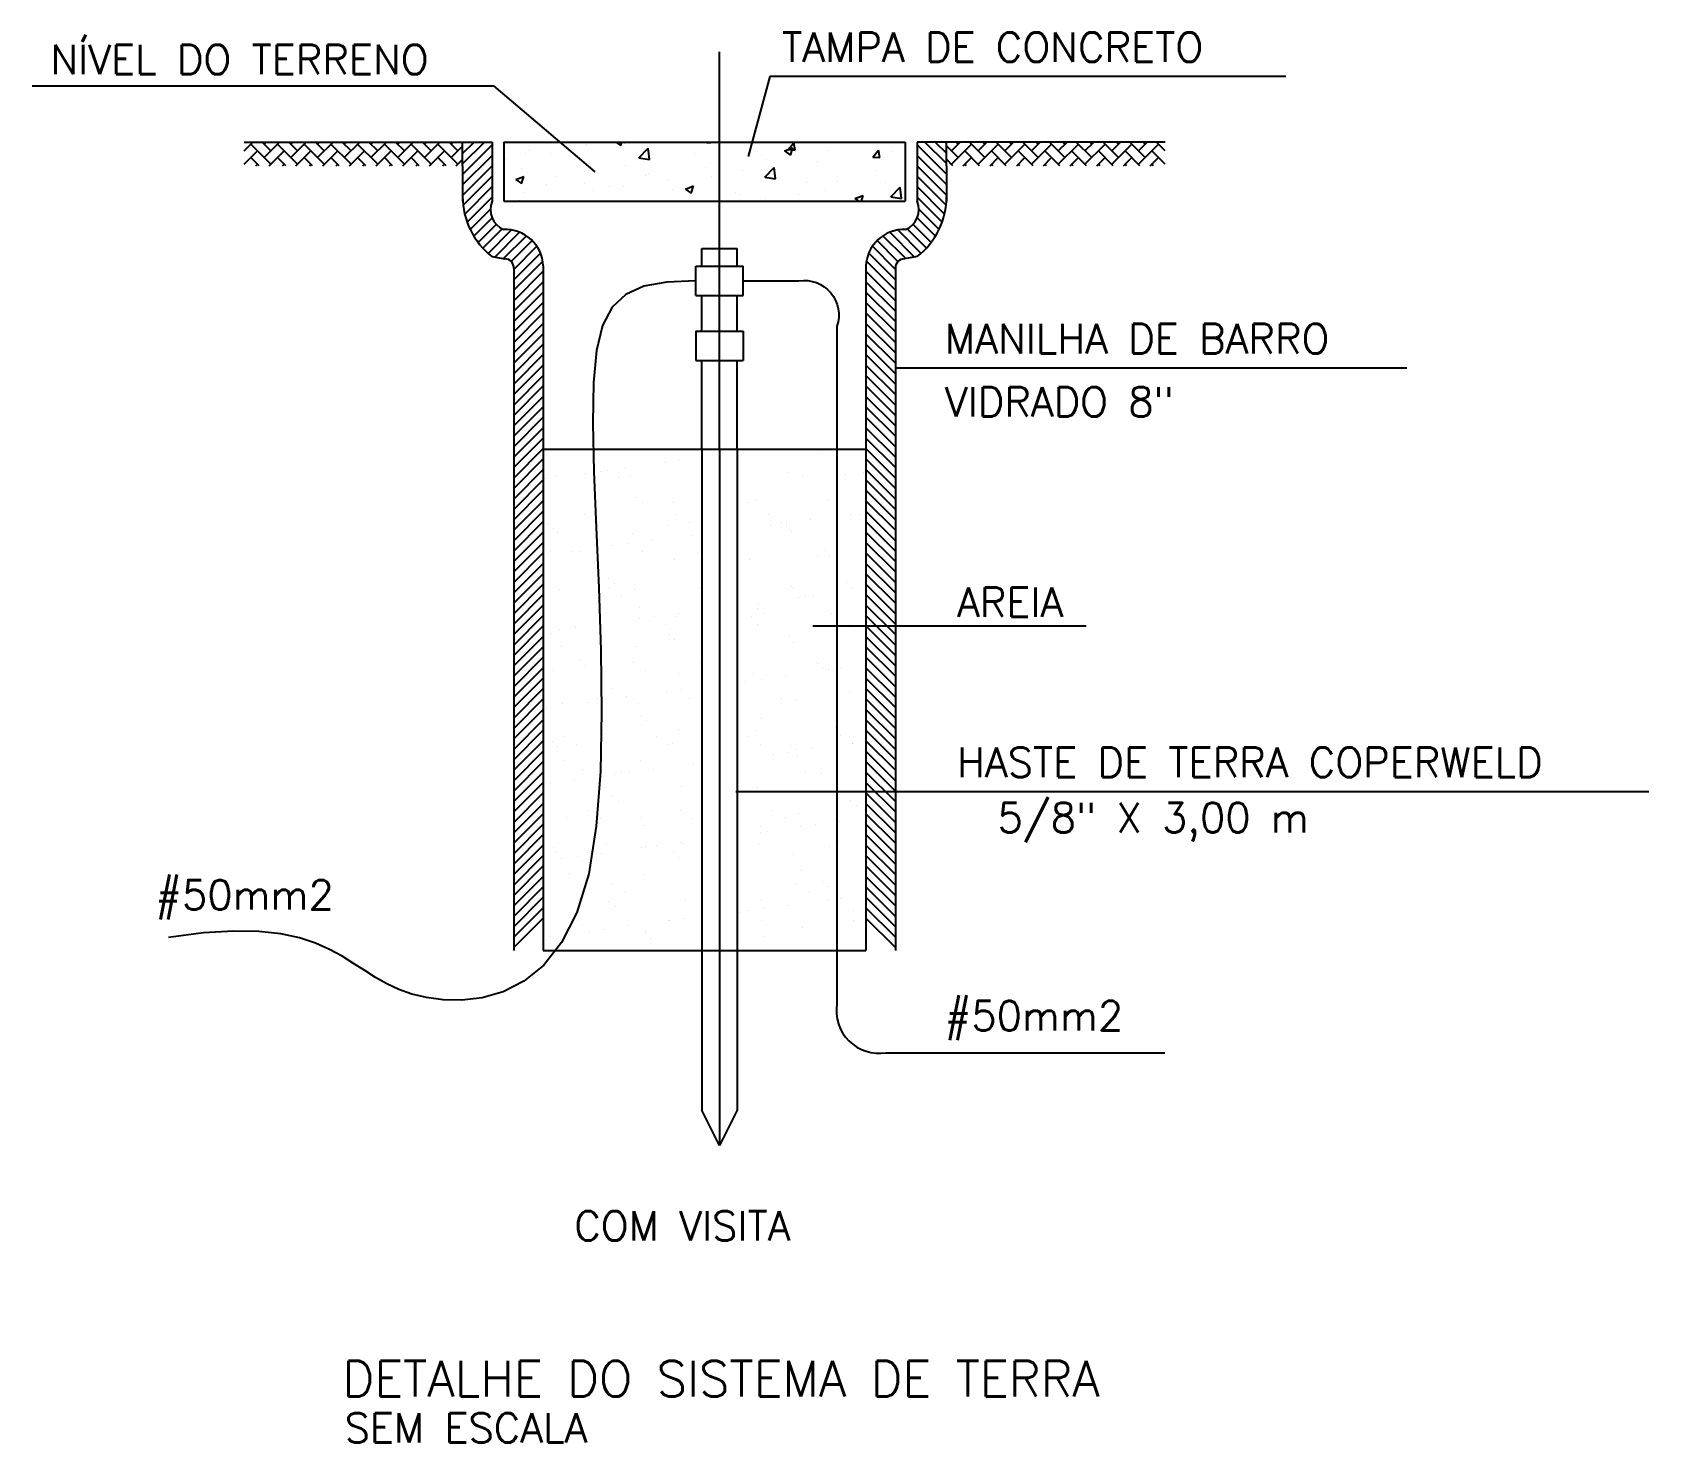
# Model space of a CAD drawing. Extents: x 216.4 to 230.7, y 184.8 to 197.
# Drawn here: x 217.7 to 223.17, y 192.26 to 197.04 of the extents above; entities that cross this region are included whole.
import ezdxf

# ---------------------------------------------------------------- set-up
doc = ezdxf.new("R2010")
doc.units = 0
doc.header["$MEASUREMENT"] = 0
doc.layers.add('DETALHES', color=7, linetype='Continuous')
doc.styles.add('ROMANS', font='romans')

# ---------------------------------------------------------------- blocks, each defined once
blk = doc.blocks.new('*X2')
at = {"color": 0}
for p, q in [((63.906, 32.529), (64.092, 32.714)), ((63.906, 32.617), (64.004, 32.714)), ((63.906, 32.705), (63.915, 32.714)), ((63.906, 32.44), (64.156, 32.69)), ((63.906, 32.352), (64.156, 32.602)), ((63.906, 32.263), (64.156, 32.513)), ((63.911, 32.18), (64.156, 32.425)), ((63.924, 32.105), (64.156, 32.337)), ((63.945, 32.037), (64.156, 32.248)), ((63.971, 31.974), (64.142, 32.146)), ((64.002, 31.917), (64.157, 32.072)), ((64.038, 31.864), (64.192, 32.018)), ((64.078, 31.816), (64.242, 31.98)), ((64.122, 31.772), (64.32, 31.97)), ((64.179, 31.74), (64.389, 31.951)), ((64.253, 31.727), (64.447, 31.92)), ((64.319, 31.703), (64.495, 31.88)), ((64.34, 31.636), (64.535, 31.832)), ((64.34, 31.548), (64.566, 31.774)), ((64.34, 31.459), (64.586, 31.705)), ((64.34, 31.371), (64.59, 31.621)), ((64.34, 31.282), (64.59, 31.532)), ((64.34, 31.194), (64.59, 31.444)), ((64.34, 31.106), (64.59, 31.356)), ((64.34, 31.017), (64.59, 31.267)), ((64.34, 30.929), (64.59, 31.179)), ((64.34, 30.841), (64.59, 31.091)), ((64.34, 30.752), (64.59, 31.002)), ((64.34, 30.664), (64.59, 30.914)), ((64.34, 30.575), (64.59, 30.825)), ((64.34, 30.487), (64.59, 30.737)), ((64.34, 30.399), (64.59, 30.649)), ((64.34, 30.31), (64.59, 30.56)), ((64.34, 30.222), (64.59, 30.472)), ((64.34, 30.133), (64.59, 30.383)), ((64.34, 30.045), (64.59, 30.295)), ((64.34, 29.957), (64.59, 30.207)), ((64.34, 29.868), (64.59, 30.118)), ((64.34, 29.78), (64.59, 30.03)), ((64.34, 29.691), (64.59, 29.941)), ((64.34, 29.603), (64.59, 29.853)), ((64.34, 29.515), (64.59, 29.765)), ((64.34, 29.426), (64.59, 29.676)), ((64.34, 29.338), (64.59, 29.588)), ((64.34, 29.25), (64.59, 29.5)), ((64.34, 29.161), (64.59, 29.411)), ((64.34, 29.073), (64.59, 29.323)), ((64.34, 28.984), (64.59, 29.234)), ((64.34, 28.896), (64.59, 29.146)), ((64.34, 28.808), (64.59, 29.058)), ((64.34, 28.719), (64.59, 28.969)), ((64.34, 28.631), (64.59, 28.881)), ((64.34, 28.542), (64.59, 28.792)), ((64.34, 28.454), (64.59, 28.704)), ((64.34, 28.366), (64.59, 28.616)), ((64.34, 28.277), (64.59, 28.527)), ((64.34, 28.189), (64.59, 28.439)), ((64.34, 28.1), (64.59, 28.35)), ((64.34, 28.012), (64.59, 28.262)), ((64.34, 27.924), (64.59, 28.174)), ((64.34, 27.835), (64.59, 28.085)), ((64.34, 27.747), (64.59, 27.997)), ((64.34, 27.659), (64.59, 27.909)), ((64.34, 27.57), (64.59, 27.82)), ((64.34, 27.482), (64.59, 27.732)), ((64.34, 27.393), (64.59, 27.643)), ((64.34, 27.305), (64.59, 27.555)), ((64.34, 27.217), (64.59, 27.467)), ((64.34, 27.128), (64.59, 27.378)), ((64.34, 27.04), (64.59, 27.29)), ((64.34, 26.951), (64.59, 27.201)), ((64.34, 26.863), (64.59, 27.113)), ((64.34, 26.775), (64.59, 27.025)), ((64.34, 26.686), (64.59, 26.936)), ((64.34, 26.598), (64.59, 26.848)), ((64.34, 26.509), (64.59, 26.759)), ((64.34, 26.421), (64.59, 26.671)), ((64.34, 26.333), (64.59, 26.583)), ((64.34, 26.244), (64.59, 26.494)), ((64.34, 26.156), (64.59, 26.406)), ((64.34, 26.068), (64.59, 26.318)), ((64.34, 25.979), (64.59, 26.229)), ((64.34, 25.891), (64.59, 26.141))]:
    blk.add_line(p, q, dxfattribs=at)
blk = doc.blocks.new('*X4')
at = {"color": 0}
for p, q in [((65.614, 29.999), (65.614, 29.999)), ((65.744, 30.016), (65.744, 30.016)), ((66.287, 30.087), (66.287, 30.087)), ((66.417, 30.104), (66.417, 30.104)), ((66.932, 30.101), (66.932, 30.101)), ((64.602, 29.865), (64.602, 29.865)), ((64.691, 29.888), (64.691, 29.888)), ((64.941, 29.91), (64.941, 29.91)), ((65.071, 29.927), (65.071, 29.927)), ((65.134, 29.933), (65.134, 29.933)), ((65.225, 29.876), (65.225, 29.876)), ((65.275, 29.954), (65.275, 29.954)), ((65.331, 29.885), (65.331, 29.885)), ((66.66, 29.917), (66.66, 29.917)), ((66.782, 29.879), (66.782, 29.879)), ((67.15, 29.902), (67.15, 29.902)), ((67.3, 29.914), (67.3, 29.914)), ((65.029, 29.653), (65.029, 29.653)), ((65.383, 29.705), (65.383, 29.705)), ((65.429, 29.662), (65.429, 29.662)), ((65.684, 29.662), (65.684, 29.662)), ((66.323, 29.659), (66.323, 29.659)), ((66.398, 29.682), (66.398, 29.682)), ((66.998, 29.683), (66.998, 29.683)), ((67.321, 29.576), (67.321, 29.576)), ((64.632, 29.485), (64.632, 29.485)), ((64.678, 29.443), (64.678, 29.443)), ((64.942, 29.559), (64.942, 29.559)), ((65.048, 29.492), (65.048, 29.492)), ((65.647, 29.463), (65.647, 29.463)), ((65.721, 29.56), (65.721, 29.56)), ((65.826, 29.493), (65.826, 29.493)), ((66.499, 29.562), (66.499, 29.562)), ((66.518, 29.47), (66.518, 29.47)), ((66.605, 29.495), (66.605, 29.495)), ((66.647, 29.454), (66.647, 29.454)), ((66.648, 29.488), (66.648, 29.488)), ((66.851, 29.514), (66.851, 29.514)), ((67.191, 29.559), (67.191, 29.559)), ((67.278, 29.563), (67.278, 29.563)), ((64.707, 29.406), (64.707, 29.406)), ((65.302, 29.31), (65.302, 29.31)), ((65.347, 29.403), (65.347, 29.403)), ((65.505, 29.337), (65.505, 29.337)), ((65.845, 29.382), (65.845, 29.382)), ((66.676, 29.436), (66.676, 29.436)), ((66.693, 29.412), (66.693, 29.412)), ((67.316, 29.433), (67.316, 29.433)), ((64.629, 29.222), (64.629, 29.222)), ((64.649, 29.249), (64.649, 29.249)), ((64.832, 29.249), (64.832, 29.249)), ((64.895, 29.244), (64.895, 29.244)), ((65.045, 29.172), (65.045, 29.172)), ((65.172, 29.293), (65.172, 29.293)), ((65.427, 29.25), (65.427, 29.25)), ((65.699, 29.18), (65.699, 29.18)), ((65.896, 29.235), (65.896, 29.235)), ((66.339, 29.177), (66.339, 29.177)), ((66.911, 29.213), (66.911, 29.213)), ((66.984, 29.253), (66.984, 29.253)), ((67.014, 29.201), (67.014, 29.201)), ((64.723, 28.924), (64.723, 28.924)), ((65.144, 29.016), (65.144, 29.016)), ((65.144, 28.933), (65.144, 28.933)), ((65.19, 28.973), (65.19, 28.973)), ((65.362, 28.921), (65.362, 28.921)), ((65.923, 28.934), (65.923, 28.934)), ((66.692, 28.954), (66.692, 28.954)), ((66.701, 28.936), (66.701, 28.936)), ((67.082, 28.897), (67.082, 28.897)), ((67.16, 28.985), (67.16, 28.985)), ((67.206, 28.943), (67.206, 28.943)), ((65.25, 28.866), (65.25, 28.866)), ((65.408, 28.774), (65.408, 28.774)), ((66.408, 28.765), (66.408, 28.765)), ((66.409, 28.809), (66.409, 28.809)), ((66.748, 28.853), (66.748, 28.853)), ((66.807, 28.869), (66.807, 28.869)), ((66.878, 28.871), (66.878, 28.871)), ((64.851, 28.623), (64.851, 28.623)), ((65.061, 28.69), (65.061, 28.69)), ((65.063, 28.632), (65.063, 28.632)), ((65.402, 28.676), (65.402, 28.676)), ((65.532, 28.693), (65.532, 28.693)), ((65.629, 28.624), (65.629, 28.624)), ((65.715, 28.698), (65.715, 28.698)), ((65.736, 28.72), (65.736, 28.72)), ((66.355, 28.695), (66.355, 28.695)), ((66.408, 28.625), (66.408, 28.625)), ((66.454, 28.723), (66.454, 28.723)), ((67.03, 28.72), (67.03, 28.72)), ((67.186, 28.627), (67.186, 28.627)), ((64.656, 28.555), (64.656, 28.555)), ((64.729, 28.588), (64.729, 28.588)), ((64.859, 28.605), (64.859, 28.605)), ((65.656, 28.546), (65.656, 28.546)), ((65.703, 28.504), (65.703, 28.504)), ((66.672, 28.524), (66.672, 28.524)), ((64.738, 28.443), (64.738, 28.443)), ((65.378, 28.44), (65.378, 28.44)), ((66.708, 28.472), (66.708, 28.472)), ((64.673, 28.238), (64.673, 28.238)), ((64.905, 28.327), (64.905, 28.327)), ((64.951, 28.284), (64.951, 28.284)), ((65.077, 28.208), (65.077, 28.208)), ((65.346, 28.307), (65.346, 28.307)), ((65.452, 28.24), (65.452, 28.24)), ((65.731, 28.217), (65.731, 28.217)), ((65.92, 28.305), (65.92, 28.305)), ((66.37, 28.213), (66.37, 28.213)), ((66.903, 28.31), (66.903, 28.31)), ((66.92, 28.296), (66.92, 28.296)), ((66.967, 28.254), (66.967, 28.254)), ((66.979, 28.237), (66.979, 28.237)), ((67.009, 28.243), (67.009, 28.243)), ((67.046, 28.238), (67.046, 28.238)), ((67.109, 28.254), (67.109, 28.254)), ((67.312, 28.28), (67.312, 28.28)), ((65.169, 28.085), (65.169, 28.085)), ((65.763, 28.076), (65.763, 28.076)), ((66.306, 28.148), (66.306, 28.148)), ((66.436, 28.165), (66.436, 28.165)), ((66.639, 28.192), (66.639, 28.192)), ((64.754, 27.961), (64.754, 27.961)), ((64.96, 27.971), (64.96, 27.971)), ((65.053, 27.997), (65.053, 27.997)), ((65.09, 27.988), (65.09, 27.988)), ((65.293, 28.015), (65.293, 28.015)), ((65.394, 27.958), (65.394, 27.958)), ((65.633, 28.059), (65.633, 28.059)), ((65.831, 27.998), (65.831, 27.998)), ((66.61, 27.999), (66.61, 27.999)), ((66.723, 27.991), (66.723, 27.991)), ((67.184, 28.054), (67.184, 28.054)), ((64.62, 27.926), (64.62, 27.926)), ((65.417, 27.857), (65.417, 27.857)), ((65.463, 27.815), (65.463, 27.815)), ((66.432, 27.835), (66.432, 27.835)), ((64.769, 27.68), (64.769, 27.68)), ((65.092, 27.727), (65.092, 27.727)), ((65.548, 27.681), (65.548, 27.681)), ((65.747, 27.735), (65.747, 27.735)), ((66.327, 27.682), (66.327, 27.682)), ((66.386, 27.732), (66.386, 27.732)), ((67.061, 27.756), (67.061, 27.756)), ((67.105, 27.684), (67.105, 27.684)), ((64.666, 27.638), (64.666, 27.638)), ((64.712, 27.595), (64.712, 27.595)), ((64.875, 27.612), (64.875, 27.612)), ((65.653, 27.614), (65.653, 27.614)), ((65.681, 27.616), (65.681, 27.616)), ((66.432, 27.615), (66.432, 27.615)), ((66.536, 27.531), (66.536, 27.531)), ((66.666, 27.548), (66.666, 27.548)), ((66.681, 27.607), (66.681, 27.607)), ((66.727, 27.565), (66.727, 27.565)), ((66.87, 27.575), (66.87, 27.575)), ((67.209, 27.62), (67.209, 27.62)), ((67.21, 27.617), (67.21, 27.617)), ((64.77, 27.479), (64.77, 27.479)), ((64.929, 27.396), (64.929, 27.396)), ((65.409, 27.476), (65.409, 27.476)), ((65.524, 27.398), (65.524, 27.398)), ((65.863, 27.442), (65.863, 27.442)), ((65.93, 27.388), (65.93, 27.388)), ((66.739, 27.509), (66.739, 27.509)), ((64.648, 27.282), (64.648, 27.282)), ((64.851, 27.309), (64.851, 27.309)), ((65.19, 27.354), (65.19, 27.354)), ((65.254, 27.371), (65.254, 27.371)), ((65.32, 27.371), (65.32, 27.371)), ((65.762, 27.253), (65.762, 27.253)), ((66.402, 27.25), (66.402, 27.25)), ((66.811, 27.373), (66.811, 27.373)), ((66.945, 27.365), (66.945, 27.365)), ((67.077, 27.274), (67.077, 27.274)), ((65.108, 27.245), (65.108, 27.245)), ((65.178, 27.168), (65.178, 27.168)), ((65.224, 27.126), (65.224, 27.126)), ((67.194, 27.137), (67.194, 27.137)), ((64.786, 26.997), (64.786, 26.997)), ((64.971, 27.054), (64.971, 27.054)), ((65.077, 26.986), (65.077, 26.986)), ((65.425, 26.994), (65.425, 26.994)), ((65.75, 27.055), (65.75, 27.055)), ((65.855, 26.988), (65.855, 26.988)), ((66.528, 27.056), (66.528, 27.056)), ((66.634, 26.989), (66.634, 26.989)), ((66.755, 27.027), (66.755, 27.027)), ((67.24, 27.095), (67.24, 27.095)), ((67.307, 27.058), (67.307, 27.058)), ((65.442, 26.927), (65.442, 26.927)), ((66.427, 26.869), (66.427, 26.869)), ((66.442, 26.918), (66.442, 26.918)), ((66.488, 26.876), (66.488, 26.876)), ((66.767, 26.914), (66.767, 26.914)), ((66.897, 26.931), (66.897, 26.931)), ((67.1, 26.958), (67.1, 26.958)), ((64.678, 26.743), (64.678, 26.743)), ((64.69, 26.707), (64.69, 26.707)), ((65.124, 26.763), (65.124, 26.763)), ((65.421, 26.737), (65.421, 26.737)), ((65.456, 26.745), (65.456, 26.745)), ((65.551, 26.754), (65.551, 26.754)), ((65.754, 26.781), (65.754, 26.781)), ((65.778, 26.771), (65.778, 26.771)), ((66.235, 26.746), (66.235, 26.746)), ((66.418, 26.768), (66.418, 26.768)), ((67.013, 26.747), (67.013, 26.747)), ((67.093, 26.793), (67.093, 26.793)), ((64.748, 26.648), (64.748, 26.648)), ((64.878, 26.665), (64.878, 26.665)), ((65.081, 26.692), (65.081, 26.692)), ((65.691, 26.699), (65.691, 26.699)), ((65.737, 26.656), (65.737, 26.656)), ((66.706, 26.677), (66.706, 26.677)), ((64.801, 26.516), (64.801, 26.516)), ((64.939, 26.479), (64.939, 26.479)), ((64.985, 26.437), (64.985, 26.437)), ((65.173, 26.427), (65.173, 26.427)), ((65.441, 26.513), (65.441, 26.513)), ((66.73, 26.43), (66.73, 26.43)), ((66.771, 26.545), (66.771, 26.545)), ((66.955, 26.449), (66.955, 26.449)), ((65.279, 26.36), (65.279, 26.36)), ((65.794, 26.29), (65.794, 26.29)), ((66.836, 26.363), (66.836, 26.363)), ((66.997, 26.297), (66.997, 26.297)), ((67.001, 26.406), (67.001, 26.406)), ((67.109, 26.311), (67.109, 26.311)), ((67.127, 26.314), (67.127, 26.314)), ((65.14, 26.281), (65.14, 26.281)), ((65.203, 26.238), (65.203, 26.238)), ((66.249, 26.187), (66.249, 26.187)), ((66.324, 26.209), (66.324, 26.209)), ((66.433, 26.287), (66.433, 26.287)), ((66.454, 26.226), (66.454, 26.226)), ((66.658, 26.252), (66.658, 26.252)), ((67.218, 26.207), (67.218, 26.207)), ((64.817, 26.034), (64.817, 26.034)), ((64.88, 26.117), (64.88, 26.117)), ((64.978, 26.031), (64.978, 26.031)), ((65.109, 26.048), (65.109, 26.048)), ((65.312, 26.075), (65.312, 26.075)), ((65.457, 26.031), (65.457, 26.031)), ((65.651, 26.12), (65.651, 26.12)), ((65.658, 26.119), (65.658, 26.119)), ((65.781, 26.137), (65.781, 26.137)), ((66.437, 26.12), (66.437, 26.12)), ((66.786, 26.064), (66.786, 26.064)), ((67.215, 26.121), (67.215, 26.121)), ((64.639, 25.987), (64.639, 25.987)), ((65.452, 26.01), (65.452, 26.01)), ((65.498, 25.967), (65.498, 25.967)), ((66.467, 25.988), (66.467, 25.988))]:
    blk.add_line(p, q, dxfattribs=at)
blk = doc.blocks.new('*X3')
at = {"color": 0}
for p, q in [((64.436, 32.618), (64.436, 32.618)), ((64.461, 32.639), (64.461, 32.639)), ((64.647, 32.616), (64.647, 32.616)), ((64.955, 32.693), (64.955, 32.693)), ((65.204, 32.714), (65.246, 32.686)), ((65.246, 32.686), (65.256, 32.714)), ((65.279, 32.699), (65.279, 32.699)), ((65.4, 32.582), (65.478, 32.663)), ((65.489, 32.568), (65.478, 32.663)), ((65.867, 32.619), (65.867, 32.619)), ((65.945, 32.713), (65.946, 32.714)), ((65.945, 32.713), (66.005, 32.708)), ((66.005, 32.708), (66.004, 32.714)), ((66.633, 32.639), (66.703, 32.666)), ((66.633, 32.639), (66.683, 32.605)), ((66.663, 32.651), (66.711, 32.708)), ((66.663, 32.651), (66.723, 32.645)), ((66.683, 32.605), (66.703, 32.666)), ((66.723, 32.645), (66.711, 32.708)), ((66.994, 32.64), (66.994, 32.64)), ((67.38, 32.588), (67.428, 32.645)), ((67.38, 32.588), (67.44, 32.583)), ((67.44, 32.582), (67.428, 32.645)), ((67.499, 32.704), (67.499, 32.704)), ((67.537, 32.637), (67.537, 32.637)), ((64.269, 32.566), (64.269, 32.566)), ((64.409, 32.491), (64.409, 32.491)), ((64.943, 32.469), (64.943, 32.469)), ((65.284, 32.519), (65.284, 32.519)), ((65.4, 32.582), (65.489, 32.568)), ((65.962, 32.495), (65.962, 32.495)), ((66.277, 32.471), (66.277, 32.471)), ((66.467, 32.416), (66.545, 32.498)), ((66.481, 32.569), (66.481, 32.569)), ((66.527, 32.504), (66.527, 32.504)), ((66.556, 32.403), (66.545, 32.498)), ((66.906, 32.554), (66.906, 32.554)), ((67.415, 32.47), (67.415, 32.47)), ((64.356, 32.397), (64.426, 32.423)), ((64.356, 32.397), (64.406, 32.363)), ((64.406, 32.363), (64.426, 32.423)), ((64.62, 32.357), (64.62, 32.357)), ((64.7, 32.419), (64.7, 32.419)), ((64.943, 32.36), (64.943, 32.36)), ((65.154, 32.334), (65.154, 32.334)), ((65.266, 32.338), (65.266, 32.338)), ((65.456, 32.43), (65.456, 32.43)), ((65.477, 32.446), (65.477, 32.446)), ((65.645, 32.388), (65.645, 32.388)), ((65.793, 32.316), (65.863, 32.343)), ((65.793, 32.316), (65.843, 32.283)), ((65.843, 32.283), (65.863, 32.343)), ((66.011, 32.423), (66.011, 32.423)), ((66.467, 32.416), (66.556, 32.403)), ((66.545, 32.401), (66.545, 32.401)), ((66.832, 32.369), (66.832, 32.369)), ((67.078, 32.378), (67.078, 32.378)), ((67.487, 32.371), (67.487, 32.371)), ((67.534, 32.251), (67.612, 32.332)), ((67.612, 32.356), (67.612, 32.356)), ((67.623, 32.237), (67.612, 32.332)), ((64.384, 32.222), (64.384, 32.222)), ((64.424, 32.285), (64.424, 32.285)), ((65.016, 32.305), (65.016, 32.305)), ((65.688, 32.312), (65.688, 32.312)), ((66.222, 32.289), (66.222, 32.289)), ((66.249, 32.269), (66.249, 32.269)), ((66.469, 32.237), (66.469, 32.237)), ((66.755, 32.267), (66.755, 32.267)), ((66.982, 32.307), (66.982, 32.307)), ((67.23, 32.236), (67.3, 32.263)), ((67.23, 32.236), (67.263, 32.214)), ((67.274, 32.242), (67.274, 32.242)), ((67.284, 32.214), (67.3, 32.263)), ((67.289, 32.244), (67.289, 32.244)), ((67.524, 32.275), (67.524, 32.275)), ((67.534, 32.251), (67.623, 32.237))]:
    blk.add_line(p, q, dxfattribs=at)
blk = doc.blocks.new('*X1')
at = {"color": 0}
for p, q in [((62.056, 32.641), (62.13, 32.714)), ((62.056, 32.528), (62.169, 32.64)), ((62.282, 32.527), (62.112, 32.697)), ((62.282, 32.64), (62.208, 32.714)), ((62.225, 32.583), (62.356, 32.714)), ((62.225, 32.697), (62.243, 32.714)), ((62.269, 32.514), (62.395, 32.64)), ((62.508, 32.527), (62.339, 32.697)), ((62.508, 32.64), (62.434, 32.714)), ((62.452, 32.583), (62.582, 32.714)), ((62.452, 32.697), (62.469, 32.714)), ((62.495, 32.514), (62.621, 32.64)), ((62.735, 32.527), (62.565, 32.697)), ((62.735, 32.64), (62.66, 32.714)), ((62.678, 32.583), (62.809, 32.714)), ((62.678, 32.697), (62.695, 32.714)), ((62.722, 32.514), (62.848, 32.64)), ((62.961, 32.527), (62.791, 32.697)), ((62.961, 32.64), (62.887, 32.714)), ((62.904, 32.583), (63.035, 32.714)), ((62.904, 32.697), (62.922, 32.714)), ((62.948, 32.514), (63.074, 32.64)), ((63.187, 32.527), (63.017, 32.697)), ((63.187, 32.64), (63.113, 32.714)), ((63.13, 32.697), (63.148, 32.714)), ((63.13, 32.583), (63.261, 32.714)), ((63.174, 32.514), (63.3, 32.64)), ((63.413, 32.527), (63.244, 32.697)), ((63.413, 32.64), (63.339, 32.714)), ((63.357, 32.697), (63.374, 32.714)), ((63.357, 32.583), (63.487, 32.714)), ((63.401, 32.514), (63.526, 32.64)), ((63.64, 32.527), (63.47, 32.697)), ((63.64, 32.64), (63.566, 32.714)), ((63.583, 32.697), (63.601, 32.714)), ((63.583, 32.583), (63.714, 32.714)), ((63.627, 32.514), (63.753, 32.64)), ((63.866, 32.527), (63.696, 32.697)), ((63.866, 32.64), (63.792, 32.714)), ((63.809, 32.697), (63.827, 32.714)), ((63.809, 32.583), (63.906, 32.681)), ((62.182, 32.514), (62.112, 32.583)), ((62.156, 32.514), (62.169, 32.527)), ((62.408, 32.514), (62.339, 32.583)), ((62.382, 32.514), (62.395, 32.527)), ((62.634, 32.514), (62.565, 32.583)), ((62.609, 32.514), (62.621, 32.527)), ((62.86, 32.514), (62.791, 32.583)), ((62.835, 32.514), (62.848, 32.527)), ((63.087, 32.514), (63.017, 32.583)), ((63.061, 32.514), (63.074, 32.527)), ((63.313, 32.514), (63.244, 32.583)), ((63.287, 32.514), (63.3, 32.527)), ((63.539, 32.514), (63.47, 32.583)), ((63.514, 32.514), (63.526, 32.527)), ((63.766, 32.514), (63.696, 32.583)), ((63.74, 32.514), (63.753, 32.527)), ((63.853, 32.514), (63.906, 32.567))]:
    blk.add_line(p, q, dxfattribs=at)

msp = doc.modelspace()

# ---------------------------------------------------------------- linework, layer by layer
at = {"layer": 'DETALHES', "color": 8}
for q in [(220.0232, 196.97), (220.0232, 193.2644)]:
    msp.add_line((220.0232, 195.6244), q, dxfattribs=at)
at = {"layer": 'DETALHES', "color": 1}
for p, q in [((220.1939, 196.8863), (220.121, 196.6159)), ((221.9424, 196.8863), (220.1939, 196.8863)), ((217.6952, 196.8551), (219.2573, 196.8551)), ((219.2573, 196.8551), (219.6007, 196.5639)), ((222.3524, 195.8983), (220.6199, 195.8983)), ((221.2658, 195.0247), (220.3396, 195.0247)), ((223.1719, 194.4631), (220.0794, 194.4631))]:
    msp.add_line(p, q, dxfattribs=at)
at = {"layer": 'DETALHES', "color": 2}
for p, q in [((218.4132, 196.6644), (219.1532, 196.6644)), ((219.1532, 196.6644), (219.2532, 196.6644)), ((219.1532, 196.5844), (219.1532, 196.6644)), ((219.2532, 196.6644), (219.2532, 196.4644)), ((219.2932, 196.6644), (220.6532, 196.6644)), ((219.2932, 196.6644), (219.2932, 196.4644)), ((220.6532, 196.6644), (220.6532, 196.4644)), ((220.7932, 196.6644), (220.6932, 196.6644)), ((220.6932, 196.6644), (220.6932, 196.4644)), ((220.7932, 196.5844), (220.7932, 196.6644)), ((221.5332, 196.6644), (220.7932, 196.6644)), ((219.1532, 196.5844), (219.1532, 196.4644)), ((220.7932, 196.5844), (220.7932, 196.4644)), ((219.2932, 196.4644), (220.6532, 196.4644)), ((219.9632, 196.2444), (219.9632, 196.3044)), ((219.9632, 196.3044), (220.0832, 196.3044)), ((220.0832, 196.2444), (220.0832, 196.3044)), ((219.2527, 196.2766), (219.2963, 196.2686)), ((219.3265, 196.237), (219.3265, 193.9249)), ((219.4265, 196.2449), (219.4265, 195.6244)), ((219.9432, 196.1444), (219.9432, 196.2444)), ((219.9432, 196.2444), (220.1032, 196.2444)), ((220.1032, 196.1444), (220.1032, 196.2444)), ((220.5199, 196.2449), (220.5199, 195.6244)), ((220.6199, 196.237), (220.6199, 193.9249)), ((220.6936, 196.2766), (220.65, 196.2686)), ((219.9432, 196.1444), (220.1032, 196.1444)), ((219.9632, 196.0244), (219.9632, 196.1444)), ((220.0832, 196.0244), (220.0832, 196.1444)), ((219.9432, 196.0244), (219.9432, 195.9244)), ((219.9432, 196.0244), (220.1032, 196.0244)), ((220.1032, 196.0244), (220.1032, 195.9244)), ((219.9432, 195.9244), (220.1032, 195.9244)), ((219.9632, 195.6244), (219.9632, 195.9244)), ((220.0832, 195.6244), (220.0832, 195.9244)), ((219.4265, 195.6244), (219.4265, 193.9249)), ((219.4265, 195.6244), (219.9632, 195.6244)), ((219.9632, 195.6244), (219.9632, 193.9249)), ((219.9632, 195.6244), (220.0832, 195.6244)), ((220.0832, 195.6244), (220.0832, 193.9249)), ((220.0832, 195.6244), (220.5199, 195.6244)), ((220.5199, 195.6244), (220.5199, 193.9249)), ((219.4265, 193.9249), (220.5199, 193.9249)), ((219.9632, 193.9249), (219.9632, 193.3844)), ((220.0832, 193.9249), (220.0832, 193.3844)), ((220.0232, 193.2644), (219.9632, 193.3844)), ((220.0832, 193.3844), (220.0232, 193.2644))]:
    msp.add_line(p, q, dxfattribs=at)
at = {"layer": 'DETALHES', "color": 3}
msp.add_lwpolyline([(219.9432, 196.1944), (219.8456, 196.1903), (219.767, 196.176), (219.7057, 196.1487), (219.6598, 196.1053), (219.6276, 196.0429), (219.6071, 195.9587), (219.5966, 195.8496), (219.5943, 195.7127), (219.5981, 195.5469), (219.6057, 195.3582), (219.6143, 195.1545), (219.6213, 194.9436), (219.624, 194.7334), (219.6199, 194.5318), (219.6062, 194.3465), (219.5803, 194.1854), (219.5405, 194.0545), (219.4887, 193.9524), (219.4278, 193.8758), (219.3607, 193.8213), (219.2901, 193.7856), (219.219, 193.7655), (219.1503, 193.7576), (219.0867, 193.7587), (219.0305, 193.7658), (218.981, 193.7777), (218.9367, 193.7937), (218.8962, 193.8128), (218.8582, 193.8344), (218.8213, 193.8577), (218.7839, 193.8817), (218.7448, 193.9057), (218.7025, 193.9289), (218.6551, 193.9502), (218.6006, 193.9682), (218.5373, 193.9819), (218.4632, 193.99), (218.3764, 193.9914), (218.275, 193.9849), (218.157, 193.9692)], dxfattribs=at)
for points in [[(220.1032, 196.1944), (220.2924, 196.1944, -0.563979), (220.4215, 196.0403), (220.4215, 193.7447)], [(220.4215, 193.7447, 0.511358), (220.5876, 193.5788), (221.5329, 193.5788)]]:
    msp.add_lwpolyline(points, format="xyb", dxfattribs=at)
at = {"layer": 'DETALHES', "color": 2}
for centre, radius, start, end in [((219.4136, 196.4814), 0.2605, 180.2841, 231.8418), ((219.3211, 196.4361), 0.0736, 157.3775, 246.7993), ((220.6253, 196.4361), 0.0736, 293.2007, 22.6225), ((220.5327, 196.4814), 0.2605, 308.1582, 359.7159), ((219.2975, 196.2395), 0.1291, 2.4052, 92.4052), ((220.6488, 196.2395), 0.1291, 87.5948, 177.5948), ((219.2975, 196.2395), 0.0291, 354.9304, 92.4052), ((220.6488, 196.2395), 0.0291, 87.5948, 185.0696)]:
    msp.add_arc(centre, radius, start, end, dxfattribs=at)

# ---------------------------------------------------------------- block references
at = {"layer": 'DETALHES', "color": 8, "yscale": 0.4, "zscale": 0.4}
for name, p, xscale in [('*X1', (193.5906, 183.5788), 0.4), ('*X2', (193.5906, 183.5788), 0.4), ('*X3', (193.5906, 183.5788), 0.4), ('*X2', (246.3558, 183.5788), -0.4), ('*X1', (246.3558, 183.5788), -0.4), ('*X4', (193.5906, 183.5788), 0.4)]:
    msp.add_blockref(name, p, dxfattribs=dict(at, xscale=xscale))

# ---------------------------------------------------------------- texts
at = {"layer": 'DETALHES', "color": 2, "style": 'ROMANS'}
for s, p in [('NÍVEL DO TERRENO', (217.7565, 196.8946)), ('TAMPA DE CONCRETO', (220.2355, 196.9364)), ('MANILHA DE BARRO', (220.7871, 195.9485)), ('VIDRADO 8"', (220.7871, 195.7345)), ('AREIA', (220.8287, 195.0559)), ('HASTE DE TERRA COPERWELD', (220.8287, 194.5133)), ('  5/8" X 3,00 m', (220.8287, 194.3257)), ('#50mm2', (218.1125, 194.064)), ('#50mm2', (220.7871, 193.6545)), ('COM VISITA', (219.5314, 192.9424)), ('SEM ESCALA', (218.7532, 192.2579))]:
    msp.add_text(s, height=0.1, dxfattribs=at).set_placement(p)
at = {"layer": 'DETALHES', "color": 5, "style": 'ROMANS'}
msp.add_text('DETALHE DO SISTEMA DE TERRA', height=0.12, dxfattribs=at).set_placement((218.7458, 192.4146))

doc.saveas('drawing.dxf')
